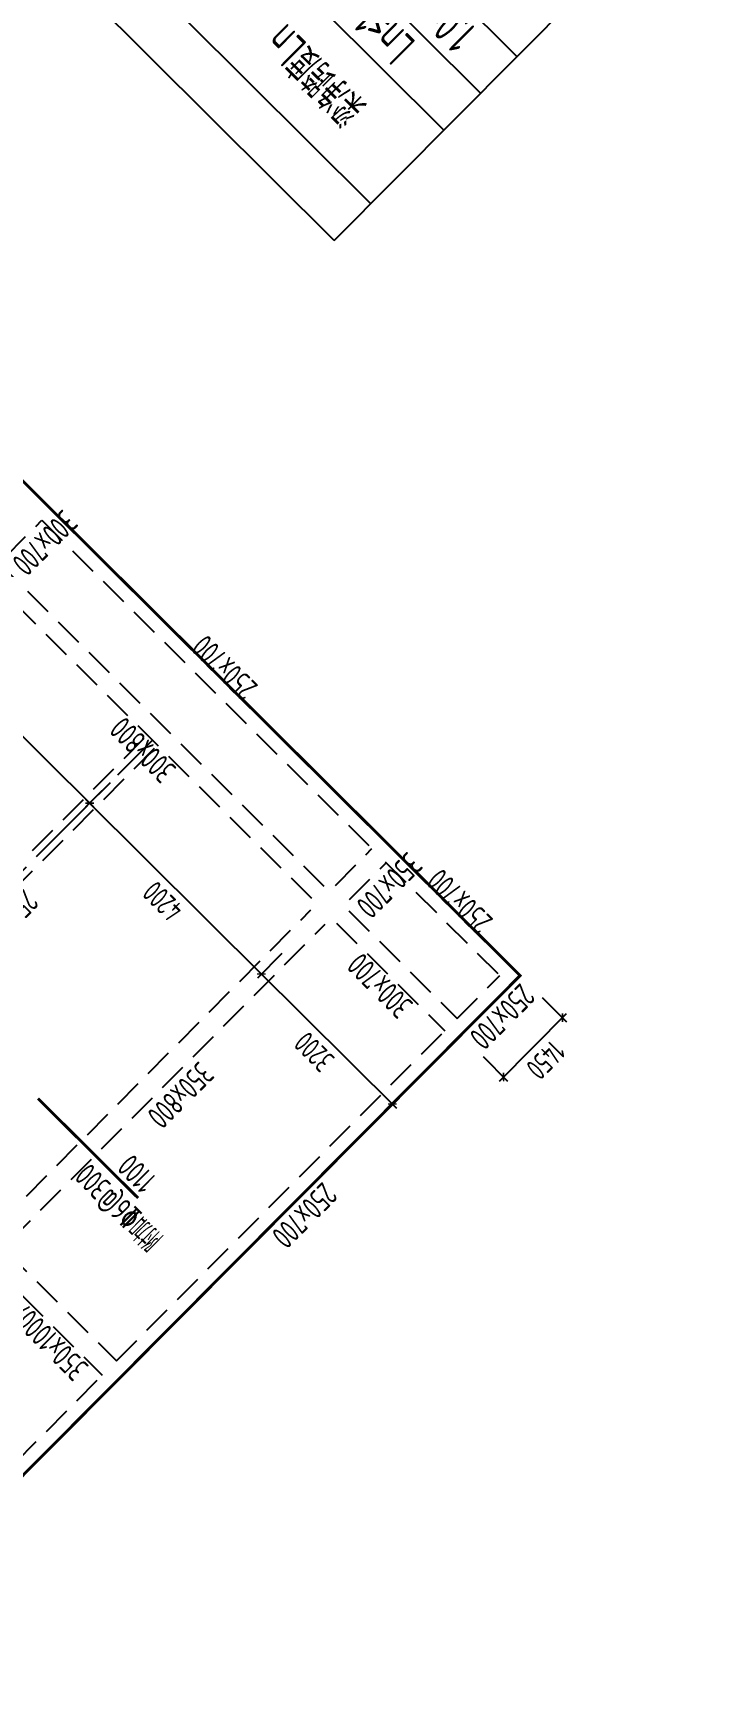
# Model space of a CAD drawing. Extents: x 517450926 to 520131079, y 3499134486 to 3500888201.
# Drawn here: x 518571178 to 518582744, y 3500276105 to 3500304741 of the extents above; entities that cross this region are included whole.
import ezdxf
from ezdxf.enums import TextEntityAlignment as Align

# ---------------------------------------------------------------- set-up
doc = ezdxf.new("R2010")
doc.units = 0
doc.header["$LTSCALE"] = 1000
doc.header["$MEASUREMENT"] = 0
doc.linetypes.add('CENTER', pattern=[2, 1.25, -0.25, 0.25, -0.25])
doc.linetypes.add('DASHED', pattern=[0.75, 0.5, -0.25])
doc.layers.get('0').update_dxf_attribs({"linetype": 'CONTINUOUS'})
doc.layers.get('Defpoints').update_dxf_attribs({"color": 2, "linetype": 'CONTINUOUS'})
for name, color, linetype in [('S_AXIS', 8, 'CENTER'), ('S_AXIS_DIMS', 3, 'CONTINUOUS'), ('S_BEAM', 4, 'DASHED'), ('S_BEAM_SECD_TEXT_HORZ', 9, 'CONTINUOUS'), ('S_BEAM_TEXT_HORZ', 7, 'CONTINUOUS'), ('S_BEAM_TEXT_VERT', 41, 'CONTINUOUS'), ('S_FLOR_ENHN', 91, 'DASHED'), ('S_FLOR_TEXT', 51, 'CONTINUOUS'), ('S_PLAN_REIN', 1, 'CONTINUOUS'), ('S_TABL', 83, 'CONTINUOUS'), ('S_TABL_NUMB', 7, 'CONTINUOUS')]:
    doc.layers.add(name, color=color, linetype=linetype)
doc.styles.add('TH-STYLE3', font='tssdeng.shx', dxfattribs={"width": 0.7, "bigfont": 'tssdchn.shx'})
doc.styles.add('样式 1', font='Tssdeng.shx', dxfattribs={"width": 0.7, "bigfont": 'Tssdchn.shx'})
doc.dimstyles.new('TSSD_100_100', dxfattribs={"dimtxt": 375, "dimasz": 100, "dimexe": 100, "dimexo": 0, "dimgap": 125, "dimtad": 1, "dimdec": 1, "dimdsep": 46, "dimtxsty": 'TH-STYLE3', "dimblk": 'ARCHTICK', "dimcen": -100, "dimdle": 100, "dimclrt": 7, "dimadec": 0, "dimazin": 0, "dimtfac": 1, "dimtdec": 1, "dimtix": 1, "dimtmove": 2, "dimatfit": 3, "dimldrblk": 'ARCHTICK', "dimfxl": 500, "dimfxlon": 1, "dimtolj": 1, "dimtzin": 0, "dimarcsym": 0})

# ---------------------------------------------------------------- blocks, each defined once
blk = doc.blocks.new('_ArchTick')
at = {"color": 0, "const_width": 0.25}
blk.add_lwpolyline([(-0.53, -0.53), (0.53, 0.53)], dxfattribs=at)
blk = doc.blocks.new('*D209')
at = {"layer": 'Defpoints', "color": 0, "transparency": 16777216}
for p in [(518576122, 3500289408), (518578391, 3500287152), (518577408, 3500286163)]:
    blk.add_point(p, dxfattribs=at)
at = {"layer": 'S_AXIS_DIMS', "color": 0, "lineweight": -2, "transparency": 16777216}
for p, q in [((518575492, 3500288775), (518575069, 3500288349)), ((518575068, 3500288491), (518577479, 3500286093)), ((518577761, 3500286518), (518577338, 3500286093))]:
    blk.add_line(p, q, dxfattribs=at)
at = {"layer": 'S_AXIS_DIMS', "color": 0, "lineweight": -2, "transparency": 16777216, "xscale": 100, "yscale": 100, "zscale": 100}
for p, rotation in [((518575139, 3500288420), 135.1572922653654), ((518577408, 3500286163), 315.1572922653655)]:
    blk.add_blockref('_ArchTick', p, dxfattribs=dict(at, rotation=rotation))
at = {"layer": 'S_AXIS_DIMS', "color": 7, "transparency": 16777216, "insert": (518576053, 3500287070), "char_height": 375, "attachment_point": 5, "rotation": 135.1573, "style": 'TH-STYLE3'}
blk.add_mtext('\\A1;3200', dxfattribs=at)
blk = doc.blocks.new('*D210')
at = {"layer": 'Defpoints', "color": 0, "transparency": 16777216}
for p in [(518573144, 3500292370), (518576122, 3500289408), (518575139, 3500288420)]:
    blk.add_point(p, dxfattribs=at)
at = {"layer": 'S_AXIS_DIMS', "color": 0, "lineweight": -2, "transparency": 16777216}
for p, q in [((518572514, 3500291736), (518572091, 3500291311)), ((518572090, 3500291452), (518575210, 3500288350)), ((518575492, 3500288775), (518575069, 3500288349))]:
    blk.add_line(p, q, dxfattribs=at)
at = {"layer": 'S_AXIS_DIMS', "color": 0, "lineweight": -2, "transparency": 16777216, "xscale": 100, "yscale": 100, "zscale": 100}
for p, rotation in [((518572161, 3500291382), 135.1572922653654), ((518575139, 3500288420), 315.1572922653655)]:
    blk.add_blockref('_ArchTick', p, dxfattribs=dict(at, rotation=rotation))
at = {"layer": 'S_AXIS_DIMS', "color": 7, "transparency": 16777216, "insert": (518573430, 3500289679), "char_height": 375, "attachment_point": 5, "rotation": 135.1573, "style": 'TH-STYLE3'}
blk.add_mtext('\\A1;4200', dxfattribs=at)
blk = doc.blocks.new('*D211')
at = {"layer": 'Defpoints', "color": 0, "transparency": 16777216}
for p in [(518570166, 3500295332), (518569183, 3500294343), (518573144, 3500292370)]:
    blk.add_point(p, dxfattribs=at)
at = {"layer": 'S_AXIS_DIMS', "color": 0, "lineweight": -2, "transparency": 16777216}
for p, q in [((518569536, 3500294698), (518569113, 3500294272)), ((518572232, 3500291311), (518569112, 3500294414)), ((518572514, 3500291736), (518572091, 3500291311))]:
    blk.add_line(p, q, dxfattribs=at)
at = {"layer": 'S_AXIS_DIMS', "color": 0, "lineweight": -2, "transparency": 16777216, "xscale": 100, "yscale": 100, "zscale": 100}
for p, rotation in [((518569183, 3500294343), 135.1572922653654), ((518572161, 3500291382), 315.1572922653655)]:
    blk.add_blockref('_ArchTick', p, dxfattribs=dict(at, rotation=rotation))
at = {"layer": 'S_AXIS_DIMS', "color": 7, "transparency": 16777216, "insert": (518570452, 3500292641), "char_height": 375, "attachment_point": 5, "rotation": 135.1573, "style": 'TH-STYLE3'}
blk.add_mtext('\\A1;4200', dxfattribs=at)
blk = doc.blocks.new('*D244')
at = {"layer": 'Defpoints', "color": 0, "transparency": 16777216}
for p in [(518579625, 3500288393), (518580360, 3500287662), (518578603, 3500287365)]:
    blk.add_point(p, dxfattribs=at)
at = {"layer": 'S_AXIS_DIMS', "color": 0, "lineweight": -2, "transparency": 16777216}
for p, q in [((518579267, 3500286563), (518580431, 3500287733)), ((518580006, 3500288014), (518580431, 3500287591)), ((518578983, 3500286986), (518579408, 3500286563))]:
    blk.add_line(p, q, dxfattribs=at)
at = {"layer": 'S_AXIS_DIMS', "color": 0, "lineweight": -2, "transparency": 16777216, "xscale": 100, "yscale": 100, "zscale": 100}
for p, rotation in [((518580360, 3500287662), 45.15729226536542), ((518579338, 3500286634), 225.1572922653654)]:
    blk.add_blockref('_ArchTick', p, dxfattribs=dict(at, rotation=rotation))
at = {"layer": 'S_AXIS_DIMS', "color": 7, "transparency": 16777216, "insert": (518580070, 3500286927), "char_height": 375, "attachment_point": 5, "rotation": 225.1573, "style": 'TH-STYLE3'}
blk.add_mtext('\\A1;1450', dxfattribs=at)
blk = doc.blocks.new('A$C4D7A38A4')
at = {"layer": 'S_TABL'}
for points in [[(0, 4200), (0, -1800)], [(0, 4200), (15000, 4200)], [(15000, 4200), (15000, -1800)], [(0, 3600), (15000, 3600)], [(3000, 3600), (3000, -1200)], [(5000, 3600), (5000, -1200)], [(7000, 3600), (7000, -1200)], [(9000, 3600), (9000, -1200)], [(11000, 3600), (11000, -1200)], [(13000, 3600), (13000, -1200)], [(5000, 3000), (7000, 3000)], [(0, 2400), (15000, 2400)], [(0, 1800), (15000, 1800)], [(0, 1200), (15000, 1200)], [(0, 600), (15000, 600)], [(0, 0), (15000, 0)], [(0, -600), (15000, -600)], [(0, -1200), (15000, -1200)], [(0, -1800), (15000, -1800)]]:
    blk.add_lwpolyline(points, dxfattribs=at)
at = {"layer": 'S_TABL_NUMB', "style": 'TH-STYLE3'}
for s, width, p in [('构造次梁配筋表', 0.7, (7500, 3900)), ('梁截面', 0.65, (6000, 3300)), ('梁净跨度Ln', 0.65, (1500, 3000)), ('梁编号', 0.65, (4000, 3000)), ('上部纵筋', 0.65, (8000, 3000)), ('下部纵筋', 0.65, (10000, 3000)), ('箍  筋', 0.65, (12000, 3000)), ('梁侧腰筋', 0.65, (14000, 3000)), ('b×h', 0.65, (6000, 2700)), ('Ln≤1.0m', 0.65, (1500, 2100)), ('GZL01', 0.65, (4000, 2100)), ('200×300', 0.65, (6000, 2100)), ('2%%13212', 0.65, (8000, 2100)), ('2%%13214', 0.65, (10000, 2100)), ('%%1326@150(2)', 0.65, (12000, 2100)), ('----', 0.65, (14000, 2100)), ('%%1326@150(2)', 0.65, (12000, 1500)), ('1.0m<Ln≤2.0m', 0.65, (1500, 1500)), ('GZL02', 0.65, (4000, 1500)), ('200×400', 0.65, (6000, 1500)), ('2%%13212', 0.65, (8000, 1500)), ('3%%13214', 0.65, (10000, 1500)), ('----', 0.65, (14000, 1500)), ('%%1328@200(2)', 0.65, (12000, 900)), ('2.0m<Ln≤2.8m', 0.65, (1500, 900)), ('GZL03', 0.65, (4000, 900)), ('200×450', 0.65, (6000, 900)), ('2%%13214', 0.65, (8000, 900)), ('3%%13216', 0.65, (10000, 900)), ('----', 0.65, (14000, 900)), ('2.8m<Ln≤4.2m', 0.65, (1500, 300)), ('GZL04', 0.65, (4000, 300)), ('200×500', 0.65, (6000, 300)), ('3%%13214', 0.65, (8000, 300)), ('3%%13218', 0.65, (10000, 300)), ('%%1328@200(2)', 0.65, (12000, 300)), ('----', 0.65, (14000, 300))]:
    blk.add_text(s, height=400, dxfattribs=dict(at, width=width)).set_placement(p, align=Align.MIDDLE_CENTER)
at = {"layer": 'S_TABL_NUMB', "style": 'TH-STYLE3', "width": 0.7}
blk.add_text('注：1、未注明次梁配筋均以本表数值为准。', height=400, dxfattribs=at).set_placement((400, -1700))

msp = doc.modelspace()

# ---------------------------------------------------------------- linework, layer by layer
at = {"layer": 'S_AXIS'}
msp.add_line((518557137.0703, 3500276274.7398), (518573250.0431, 3500292476.4251), dxfattribs=at)
at = {"layer": 'S_BEAM', "linetype": 'Continuous'}
for p in [(518547647.2954, 3500320195.5398), (518567884.2764, 3500276587.0876)]:
    msp.add_line(p, (518579625.239, 3500288392.692), dxfattribs=at)
at = {"layer": 'S_BEAM'}
for p, q in [((518570695.7329, 3500295651.4054), (518571330.3795, 3500296289.5461)), ((518571330.3795, 3500296289.5461), (518577073.6465, 3500290577.7265)), ((518576015.3198, 3500289726.2898), (518570484.7663, 3500295226.5606)), ((518576226.8686, 3500289939.0034), (518570696.3152, 3500295439.2741)), ((518567467.2218, 3500286839.0296), (518573161.4124, 3500292564.5705)), ((518567644.4831, 3500286662.7389), (518573338.6737, 3500292388.2798)), ((518576421.2737, 3500289957.2148), (518577055.9204, 3500290595.3556)), ((518576669.4396, 3500289710.4078), (518577304.0862, 3500290348.5485)), ((518577286.3601, 3500290366.1776), (518579271.687, 3500288391.7214)), ((518570533.5159, 3500284037.041), (518575998.176, 3500289531.7876)), ((518576652.2958, 3500289515.9056), (518578531.2659, 3500287647.2239)), ((518570781.6818, 3500283790.2339), (518576246.3418, 3500289284.9806)), ((518576440.7469, 3500289303.192), (518578319.717, 3500287434.5103)), ((518578531.2659, 3500287647.2239), (518579271.687, 3500288391.7214)), ((518572625.5264, 3500281708.9694), (518578319.717, 3500287434.5103)), ((518570711.1041, 3500283612.9093), (518572625.5264, 3500281708.9694)), ((518570464.2971, 3500283364.7434), (518572378.7194, 3500281460.8035)), ((518567707.0151, 3500276763.3783), (518572378.7194, 3500281460.8035))]:
    msp.add_line(p, q, dxfattribs=at)
at = {"layer": 'S_FLOR_ENHN', "linetype": 'ByBlock', "const_width": 50}
msp.add_lwpolyline([(518561505.6578, 3500269038.8609), (518568451.5126, 3500276022.9573), (518567884.2764, 3500276587.0876), (518579625.239, 3500288392.692), (518547646.9429, 3500320195.1853), (518548140.9095, 3500320691.8715), (518541369.5486, 3500327426.1526), (518523211.3891, 3500309168.0672), (518523955.8867, 3500308427.6461), (518522863.0685, 3500307328.8112), (518532328.8234, 3500297914.8862), (518532751.9288, 3500298340.3219), (518550442.6102, 3500280746.5062), (518550090.0275, 3500280391.9848)], close=True, dxfattribs=at)
at = {"layer": 'S_PLAN_REIN', "const_width": 50}
msp.add_lwpolyline([(518571263.8473, 3500286260.4121), (518573001.0095, 3500284532.7618)], dxfattribs=at)

# ---------------------------------------------------------------- block references
at = {"layer": 'S_TABL', "xscale": 1.5, "yscale": 1.5, "zscale": 1.5, "rotation": 135.157292294876}
msp.add_blockref('A$C4D7A38A4', (518580840.5539, 3500305610.9678), dxfattribs=at)

# ---------------------------------------------------------------- texts
at = {"layer": 'S_BEAM_SECD_TEXT_HORZ', "linetype": 'Continuous', "width": 0.7}
for rotation, style, p in [(135.15728815, 'TH-STYLE3', (518574639.3678, 3500293873.399)), (135.15728815, 'TH-STYLE3', (518578716.3783, 3500289818.7123)), (225.15729297, 'TH-STYLE3', (518570563.718, 3500289453.7648)), (225.15729781, '样式 1', (518579175.5382, 3500287817.7732)), (225.15729781, '样式 1', (518575746.5072, 3500284369.8632))]:
    msp.add_text('250x700', height=400, rotation=rotation, dxfattribs=dict(at, style=style)).set_placement(p, align=Align.CENTER)
at = {"layer": 'S_BEAM_TEXT_HORZ', "linetype": 'Continuous', "style": '样式 1', "width": 0.7}
for s, p in [('300x800', (518573221.5745, 3500292447.8011)), ('300x700', (518577333.0497, 3500288358.8384)), ('350x1000/700', (518571392.052, 3500282385.1317))]:
    msp.add_text(s, height=400, rotation=135.15728815, dxfattribs=at).set_placement(p, align=Align.CENTER)
at = {"layer": 'S_BEAM_TEXT_VERT', "linetype": 'Continuous', "style": '样式 1', "width": 0.7}
for s, p in [('300x700', (518571241.2763, 3500296037.998)), ('350x700', (518577214.9829, 3500290097.0001)), ('350x800', (518573594.8106, 3500286456.8964))]:
    msp.add_text(s, height=400, rotation=225.15729781, dxfattribs=at).set_placement(p, align=Align.CENTER)
at = {"layer": 'S_FLOR_TEXT', "style": 'TH-STYLE3', "width": 0.7}
for s, p in [('1100', (518573345.2805, 3500284872.416)), ('附加%%1326@300', (518573459.4607, 3500283865.5757))]:
    msp.add_text(s, height=400, rotation=135.15728815, dxfattribs=at).set_placement(p)

# ---------------------------------------------------------------- dimensions: what is measured, and where the dimension line sits
at = {"layer": 'S_AXIS_DIMS'}
for base, p1, p2, angle, picture, middle in [((518569183.323, 3500294343.3855), (518573144.2686, 3500292370.0684), (518570166.2783, 3500295331.7526), 135.15729227, '*D211', (518570451.9547, 3500292640.9667)), ((518575139.3036, 3500288420.017), (518573144.2686, 3500292370.0683), (518576122.2589, 3500289408.3841), 135.15729227, '*D210', (518573429.9451, 3500289679.2824)), ((518577408.2486, 3500286163.4956), (518576122.2589, 3500289408.3841), (518578391.2039, 3500287151.8627), 135.15729227, '*D209', (518576053.4127, 3500287070.1796)), ((518580360.0573, 3500287661.8973), (518578602.7528, 3500287364.5763), (518579625.2444, 3500288392.6867), 225.15729227, '*D244', (518580070.3908, 3500286927.476))]:
    dim = msp.add_linear_dim(base=base, p1=p1, p2=p2, angle=angle, dimstyle='TSSD_100_100', dxfattribs=at)
    dim.commit()
    dim.dimension.update_dxf_attribs({"geometry": picture, "text_midpoint": middle})

doc.saveas('drawing.dxf')
